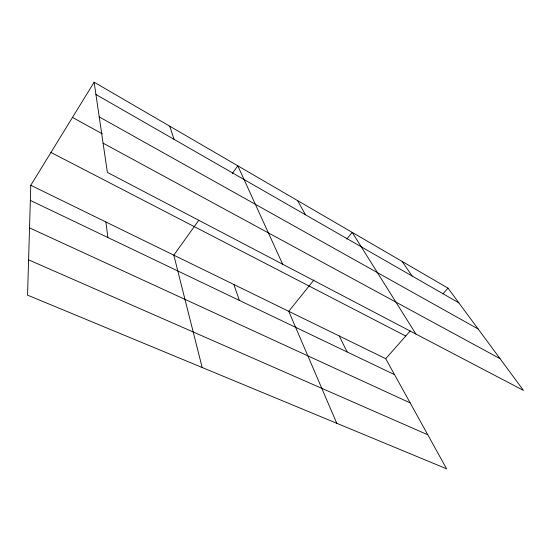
<?xml version="1.0" encoding="UTF-8"?>
<svg xmlns="http://www.w3.org/2000/svg" width="551" height="551" viewBox="0 0 551 551"><rect width="100%" height="100%" fill="white"/><g stroke="black" fill="none" stroke-linecap="round" stroke-linejoin="round"><path stroke-width="0.83" d="M30.787 185.281L27.55 295.136L446.599 468.805L385.728 358.701L30.787 185.281L94.125 82.195L447.991 288.125L523.45 390.397L107.376 172.394L94.125 82.195M198.711 220.4L173.813 255.161L202.169 367.503M232.357 173.42L237.805 165.81L282.677 264.246M313.932 279.991L288.752 311.322L336.771 423.285M346.813 239.086L352.199 232.384L415.922 334.058M385.728 358.701L410.178 330.986M442.99 293.793L447.991 288.125M28.59 259.845L427.79 434.78M29.527 227.894L410.164 402.905M30.339 200.426L394.544 374.646M50.954 152.455L405.722 336.034M103.078 143.157L500.019 358.639M72.47 117.432L102.369 133.845M99.221 116.895L478.151 329.002M95.929 94.49L458.852 302.843M402.127 261.436L412.169 276.044M297.65 200.64L305.447 214.773M339.209 335.972L347.144 351.972M233.824 284.481L239.389 300.426M169.749 126.207L174.026 139.327M105.882 221.97L107.879 237.522"/></g></svg>
